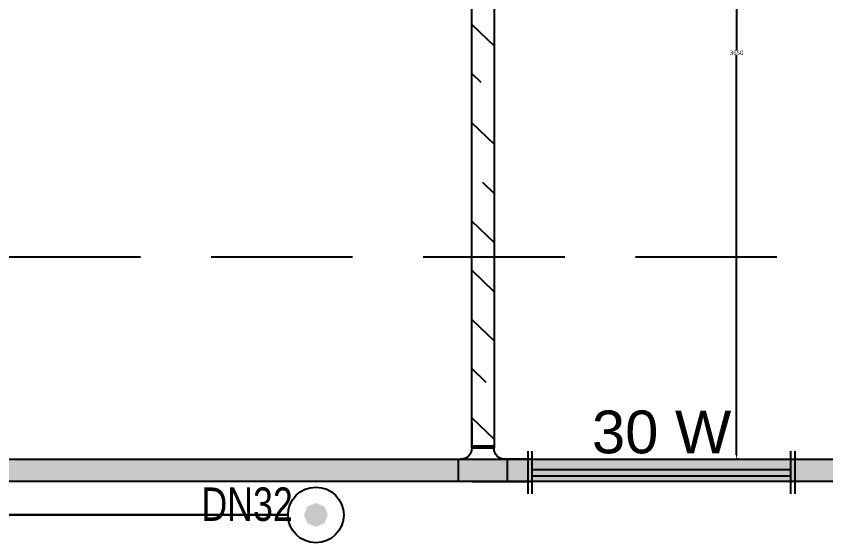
# Model space of a CAD drawing. Header units: millimetres. Extents: x -379292 to 1221486, y 92049 to 447512.
# Drawn here: x -178301 to -174665, y 236294 to 238658 of the extents above; entities that cross this region are included whole.
import ezdxf
from ezdxf.enums import TextEntityAlignment as Align

# ---------------------------------------------------------------- set-up
doc = ezdxf.new("R2010")
doc.units = ezdxf.units.MM
doc.linetypes.add('HIDDEN', pattern=[9.525, 6.35, -3.175])
for name, color, linetype in [('-M-YNGN-SPR-YUK', 7, 'Continuous'), ('-M-YNGN-ZON1-CAP-', 7, 'Continuous'), ('-M-YNGN-ZON1-SPR-', 7, 'Continuous'), ('05_SYMBOL', 2, 'Continuous'), ('08_LAMP', 4, 'Continuous'), ('E-DIM', 7, 'Continuous'), ('E_CT_ZA', 6, 'Continuous')]:
    doc.layers.add(name, color=color, linetype=linetype)
doc.layers.add('-M-YNGN-ZON1', color=5, linetype='SP', lineweight=30)
doc.layers.add('E_CT_AYDINLATMA', color=3, linetype='Continuous', lineweight=9)
doc.styles.add('CIZGI', font='tahoma.ttf', dxfattribs={"width": 0.8, "oblique": 20})
doc.styles.add('PIPESIZE', font='hcad.shx', dxfattribs={"width": 0.8})
doc.styles.add('SPR-NOT', font='romans.shx')
doc.styles.get("Standard").update_dxf_attribs({"font": 'segoeuil.ttf'})
doc.styles.add('YAZI-2', font='arial.ttf', dxfattribs={"height": 2})
doc.linetypes.add('SP', pattern='A,2,-0.1,["SP",CIZGI,S=0.14,R=0.2,X=0,Y=-0.07],-0.255', length=2.355)
doc.dimstyles.new('ntr', dxfattribs={"dimtxt": 20, "dimasz": 20, "dimexe": 0.18, "dimexo": 0.0625, "dimgap": 0.09, "dimtad": 0, "dimtih": 1, "dimtoh": 1, "dimdec": 0, "dimzin": 0, "dimdsep": 46, "dimtxsty": 'Standard', "dimcen": 0.09, "dimadec": 0, "dimazin": 0, "dimtfac": 1, "dimtdec": 0, "dimtix": 1, "dimtofl": 0, "dimtmove": 0, "dimatfit": 0, "dimfxl": 1, "dimtolj": 1, "dimtzin": 0, "dimarcsym": 0})

# ---------------------------------------------------------------- blocks, each defined once
blk = doc.blocks.new('OtoParkBodrumKatMimari')
at = {"layer": '05_SYMBOL', "color": 252, "linetype": 'HIDDEN', "ltscale": 100}
blk.add_lwpolyline([(17400, 138758.7, 0.414214), (19400, 136758.7), (128500, 136758.7, 0.414214), (130500, 138758.7), (130500, 148800, 0.414214), (128500, 150800), (19400, 150800, 0.414214), (17400, 148800), (17400, 138758.7)], format="xyb", dxfattribs=at)
blk = doc.blocks.new('SP-C-UP-12')
at = {"ltscale": 10}
blk.add_line((0, 0), (0, 0), dxfattribs=at)
at = {"color": 1, "linetype": 'Continuous'}
blk.add_circle((0, 0), 12.5, dxfattribs=at)
at = {"ltscale": 10}
for points in [[(-5.37, 0), (-3.8, 3.8), (-3.8, -3.8), (0, 5.37)], [(-3.8, -3.8), (0, 5.37), (0, -5.37), (3.8, 3.8)], [(0, -5.37), (3.8, 3.8), (3.8, -3.8), (5.37, 0)]]:
    blk.add_solid(points, dxfattribs=at)
at = {"layer": '-M-YNGN-SPR-YUK', "style": 'SPR-NOT', "width": 0.5, "flags": 9}
for tag, p in [('YUK', (0, 17.77)), ('CAP', (0, 14.42)), ('TIP', (0.2, 10.78))]:
    blk.add_attdef(tag, text='', height=2.5, dxfattribs=at).set_placement(p, align=Align.MIDDLE_CENTER)
blk = doc.blocks.new('A$C69E769C9')
at = {"layer": '-M-YNGN-ZON1', "linetype": 'SP', "ltscale": 500}
blk.add_line((5689.84, -1162.22), (5964.84, -1162.22), dxfattribs=at)
at = {"layer": '-M-YNGN-ZON1-SPR-', "linetype": 'Continuous'}
blk.add_blockref('SP-C-UP-12', (5977.34, -1162.22), dxfattribs=at)
at = {"layer": '-M-YNGN-ZON1-CAP-', "ltscale": 20, "style": 'PIPESIZE', "width": 0.8}
blk.add_text('DN32', height=15, dxfattribs=at).set_placement((5946.45, -1157.38), align=Align.MIDDLE_CENTER)
blk = doc.blocks.new('*U653')
h = blk.add_hatch()
h.set_pattern_fill('ANSI33', color=0, scale=50, angle=1, style=0)
h.paths.add_polyline_path([(-115024.3, 100), (-249.3, 100), (-249.3, 0), (-115024.3, 0)])
at = {"color": 0}
blk.add_lwpolyline([(-115024.3, 100), (-249.3, 100), (-249.3, 0), (-115024.3, 0)], close=True, dxfattribs=at)
at = {"ltscale": 25, "flags": 1}
for tag, p in [('YUKSEKLIK', (-228.6, -148.7)), ('KALINLIK', (-228.6, -213.3))]:
    blk.add_attdef(tag, p, '', height=50, dxfattribs=at)
blk = doc.blocks.new('*U834')
h = blk.add_hatch()
h.set_pattern_fill('ANSI33', color=0, scale=50, angle=1, style=0)
h.paths.add_polyline_path([(-4048.4, 100), (151.3, 100), (151.3, 0), (-4048.4, 0)])
at = {"color": 0}
blk.add_lwpolyline([(-4048.4, 100), (151.3, 100), (151.3, 0), (-4048.4, 0)], close=True, dxfattribs=at)
at = {"ltscale": 25, "flags": 1}
for tag, p in [('YUKSEKLIK', (-228.6, -148.7)), ('KALINLIK', (-228.6, -213.3))]:
    blk.add_attdef(tag, p, '', height=50, dxfattribs=at)
blk = doc.blocks.new('*U348')
at = {"color": 0}
for p, q in [((264, 264), (-164, 264)), ((-60, 264), (-60, 164)), ((0, 264), (264, 264)), ((160, 264), (160, 164)), ((-164, 164), (-50, 164)), ((264, 164), (150, 164)), ((0, 0), (0, 114)), ((100, 0), (100, 114)), ((0, 104), (100, 104))]:
    blk.add_line(p, q, dxfattribs=at)
for centre, start, end in [((-50, 114), 0, 90), ((150, 114), 90, 180)]:
    blk.add_arc(centre, 50, start, end, dxfattribs=at)
blk = doc.blocks.new('*U977')
h = blk.add_hatch()
h.set_pattern_fill('ANSI33', color=0, scale=50, angle=1, style=0)
h.paths.add_polyline_path([(-56035.7, 100), (-895.3, 100), (-895.3, 0), (-56035.7, 0)])
at = {"color": 0}
blk.add_lwpolyline([(-56035.7, 100), (-895.3, 100), (-895.3, 0), (-56035.7, 0)], close=True, dxfattribs=at)
at = {"ltscale": 25, "flags": 1}
for tag, p in [('YUKSEKLIK', (-228.6, -148.7)), ('KALINLIK', (-228.6, -213.3))]:
    blk.add_attdef(tag, p, '', height=50, dxfattribs=at)
blk = doc.blocks.new('*D522')
at = {"layer": 'Defpoints', "color": 0, "transparency": 16777216}
for p in [(-175054.8, 240318.8), (-175065.4, 236668.8), (-175054.8, 236668.8)]:
    blk.add_point(p, dxfattribs=at)
at = {"layer": 'E-DIM', "color": 0, "lineweight": -2, "ltscale": 25, "transparency": 16777216}
for p, q in [((-175054.9, 240318.8), (-175065.6, 240318.8)), ((-175065.4, 240298.8), (-175065.4, 238504.2)), ((-175065.4, 236688.8), (-175065.4, 238483.3)), ((-175054.9, 236668.8), (-175065.6, 236668.8))]:
    blk.add_line(p, q, dxfattribs=at)
at = {"layer": 'E-DIM', "color": 0, "transparency": 16777216}
for points in [[(-175062.1, 240298.8), (-175068.8, 240298.8), (-175065.4, 240318.8)], [(-175068.8, 236688.8), (-175062.1, 236688.8), (-175065.4, 236668.8)]]:
    blk.add_solid(points, dxfattribs=at)
at = {"layer": 'E-DIM', "color": 0, "transparency": 16777216, "insert": (-175065.4, 238493.8), "char_height": 20, "attachment_point": 5}
blk.add_mtext('\\A1;3650', dxfattribs=at)
blk = doc.blocks.new('40 W SIVA ÜSTÜ ETANJ LED 50--')
at = {"layer": '08_LAMP'}
for p, q in [((-625, -100), (-625, 100)), ((-605, -100), (-605, 100)), ((605, -100), (605, 100)), ((625, -100), (625, 100)), ((-605, 15), (605, 15)), ((-605, -15), (605, -15))]:
    blk.add_line(p, q, dxfattribs=at)
at = {"layer": '08_LAMP', "color": 2, "style": 'YAZI-2'}
blk.add_text('30 W', height=200, dxfattribs=at).set_placement((0, 90), align=Align.CENTER)

msp = doc.modelspace()

# ---------------------------------------------------------------- block references
at = {"color": 8}
msp.add_blockref('OtoParkBodrumKatMimari', (-246354.8, 100818.8), dxfattribs=at)

# ---------------------------------------------------------------- next in the draw order: block references
at = {"layer": '-M-YNGN-ZON1', "ltscale": 25, "xscale": 10, "yscale": 10, "zscale": 10}
msp.add_blockref('A$C69E769C9', (-236728.2, 248041), dxfattribs=at)
at = {"layer": '08_LAMP', "xscale": 0.96, "yscale": 0.96, "zscale": 0.96}
msp.add_blockref('40 W SIVA ÜSTÜ ETANJ LED 50--', (-175402.1, 236609.1), dxfattribs=at)
at = {"layer": 'E_CT_AYDINLATMA', "rotation": 180}
msp.add_blockref('*U977', (-230500.1, 236668.8), dxfattribs=at)
at = {"layer": 'E_CT_ZA', "color": 112}
for name, p, rotation in [('*U834', (-176254.8, 236870.4), 270), ('*U653', (-230054.1, 236668.8), 180)]:
    msp.add_blockref(name, p, dxfattribs=dict(at, rotation=rotation))
at = {"layer": 'E_CT_ZA', "color": 2, "xscale": -1, "rotation": 180}
msp.add_blockref('*U348', (-176254.8, 236832.8), dxfattribs=at)

# ---------------------------------------------------------------- next in the draw order: dimensions: what is measured, and where the dimension line sits
at = {"layer": 'E-DIM', "ltscale": 25}
dim = msp.add_linear_dim(base=(-175065.4, 236668.8), p1=(-175054.8, 240318.8), p2=(-175054.8, 236668.8), angle=90, dimstyle='ntr', dxfattribs=at)
dim.commit()
dim.dimension.update_dxf_attribs({"geometry": '*D522', "text_midpoint": (-175065.4, 238493.8)})

doc.saveas('drawing.dxf')
